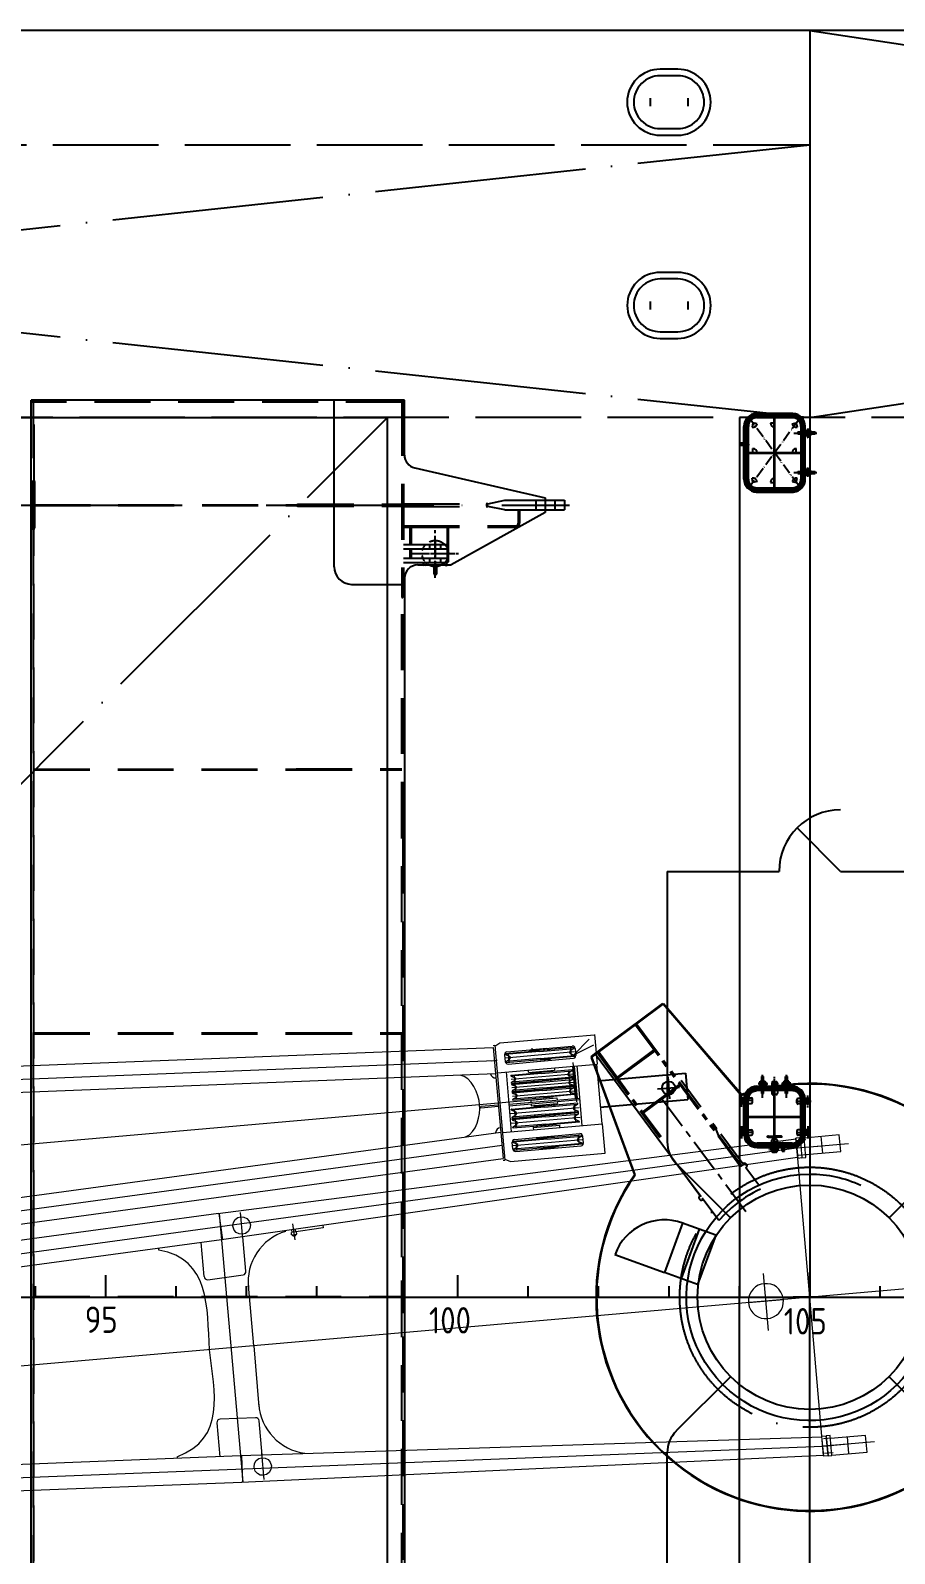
# Model space of a CAD drawing. Header units: millimetres. Extents: x -1838618 to -1600818, y -1770412 to -1553248.
# Drawn here: x -1752160 to -1742342, y -1721615 to -1704302 of the extents above; entities that cross this region are included whole.
import ezdxf

# ---------------------------------------------------------------- set-up
doc = ezdxf.new("R2010")
doc.units = ezdxf.units.MM
doc.header["$LTSCALE"] = 100
for name, pattern in [('ACAD_ISO02W100', [15, 12, -3]), ('ACAD_ISO04W100', [30, 24, -3, 0, -3]), ('ACAD_ISO05W100', [34, 24, -3, 0.5, -3, 0.5, -3]), ('CENTER', [2, 1.25, -0.25, 0.25, -0.25]), ('DASHED', [0.75, 0.5, -0.25]), ('HC2-TOP$0$238-P33+P34-tv$0$DASHED2', [9.525, 6.35, -3.175]), ('HC2-TOP$0$CENTER2', [28.575, 19.05, -3.175, 3.175, -3.175]), ('HC2-TOP$0$DASHED2', [9.525, 6.35, -3.175]), ('HC2-TOP$0$PHANTOM', [63.5, 31.75, -6.35, 6.35, -6.35, 6.35, -6.35]), ('HIDDEN', [9.525, 6.35, -3.175])]:
    doc.linetypes.add(name, pattern=pattern)
for name, color, linetype in [('412equipment', 6, 'Continuous'), ('_____1', 160, 'Continuous'), ('EDGES', 6, 'Continuous'), ('HC2-TOP$0$K1-CEN', 1, 'HC2-TOP$0$CENTER2'), ('HC2-TOP$0$K1-COMP_L', 140, 'HC2-TOP$0$PHANTOM'), ('HC2-TOP$0$K1-DASH', 2, 'HC2-TOP$0$DASHED2'), ('HC2-TOP$0$K2-DASH', 9, 'HC2-TOP$0$DASHED2'), ('HC2-TOP$0$SHAPE_L', 3, 'Continuous'), ('HC2-TOP$0$THICK_L', 3, 'Continuous'), ('图层4', 4, 'Continuous'), ('外型', 6, 'Continuous'), ('点划线', 1, 'CENTER'), ('物件', 4, 'Continuous'), ('虚线G', 3, 'DASHED')]:
    doc.layers.add(name, color=color, linetype=linetype)
doc.layers.add('标注', color=2, linetype='Continuous', lineweight=20)
doc.styles.get("Standard").update_dxf_attribs({"font": 'gbenor.shx', "width": 0.9, "bigfont": 'gbcbig.shx'})

# ---------------------------------------------------------------- blocks, each defined once
blk = doc.blocks.new('小舱盖')
at = {"layer": '外型', "color": 2, "linetype": 'Continuous'}
for p, q in [((147, 348), (-147, 348)), ((-348, 163), (-348, 200)), ((348, 31), (348, 200)), ((-348, 31), (-348, 109)), ((-348, -109), (-348, -31)), ((-348, -200), (-348, -163)), ((348, -200), (348, -31)), ((147, -348), (-154, -348))]:
    blk.add_line(p, q, dxfattribs=at)
for centre, radius, start, end in [((-200, 200), 148, 93.3, 179.9328), ((200, 200), 148, 0.0627, 86.7045), ((-199, -200), 149, 180.2684, 263.3953), ((200, -200), 148, 273.3, 359.9328)]:
    blk.add_arc(centre, radius, start, end, dxfattribs=at)
at = {"layer": '点划线', "color": 2, "linetype": 'CENTER', "ltscale": 0.2}
for p, q in [((-106, 377), (-244, 377)), ((-178, 253), (-178, 414)), ((106, 377), (244, 377)), ((178, 253), (178, 413)), ((-379, 186), (-379, 80)), ((-218, 136), (-479, 136)), ((-199, 0), (-456, 0)), ((-376, 18), (-376, -18)), ((413, 0), (251, 0)), ((376, 49), (376, -68)), ((-218, -136), (-479, -136)), ((-379, -186), (-379, -80)), ((-185, -253), (-185, -409)), ((177, -253), (177, -409)), ((-113, -376), (-251, -376)), ((106, -376), (244, -376))]:
    blk.add_line(p, q, dxfattribs=at)
at = {"layer": '点划线', "color": 2}
blk.add_line((376, 78), (376, 118), dxfattribs=at)
at = {"layer": '物件', "color": 2}
for p, q in [((-208, 389), (-208, 266)), ((-191, 397), (-191, 377)), ((-164, 397), (-164, 377)), ((-147, 389), (-147, 266)), ((147, 389), (147, 266)), ((164, 397), (164, 377)), ((191, 397), (191, 377)), ((208, 389), (208, 266)), ((-159, 253), (-196, 253)), ((159, 253), (196, 253)), ((-461, 147), (-461, 125)), ((-396, 147), (-461, 147)), ((-396, 125), (-461, 125)), ((-346, 163), (-408, 163)), ((-408, 163), (-408, 148)), ((-391, 148), (-408, 148)), ((-408, 124), (-408, 109)), ((-391, 124), (-408, 124)), ((-391, 109), (-408, 109)), ((-404, 109), (-404, 106)), ((-404, 106), (-391, 106)), ((-397, 14), (-376, 14)), ((-396, 169), (-394, 172)), ((-396, 169), (-396, 163)), ((-396, 169), (-380, 169)), ((-347, 148), (-396, 148)), ((-265, 147), (-396, 147)), ((-265, 125), (-396, 125)), ((-347, 124), (-396, 124)), ((-346, 109), (-396, 109)), ((-394, 172), (-367, 172)), ((-391, 106), (-391, 97)), ((-371, 106), (-391, 106)), ((-371, 97), (-391, 97)), ((-390, 97), (-389, 93)), ((-389, 93), (-380, 93)), ((-388, 31), (-265, 31)), ((-384, 101), (-384, 100)), ((-378, 102), (-383, 102)), ((-378, 99), (-383, 99)), ((-365, 169), (-381, 169)), ((-373, 93), (-381, 93)), ((-378, 87), (-378, 93)), ((-374, 86), (-377, 86)), ((-362, 106), (-376, 106)), ((-376, 101), (-376, 100)), ((-371, 97), (-373, 93)), ((-373, 93), (-373, 87)), ((-371, 109), (-371, 97)), ((-365, 169), (-367, 172)), ((-365, 169), (-365, 163)), ((-362, 109), (-362, 106)), ((-358, 163), (-358, 148)), ((-358, 124), (-358, 109)), ((-356, 103), (-356, 109)), ((-352, 101), (-353, 101)), ((-350, 109), (-350, 103)), ((-349, 148), (-349, 147)), ((-349, 125), (-349, 124)), ((-265, 147), (-265, 125)), ((-253, 18), (-253, -18)), ((217, 74), (217, 0)), ((224, 81), (224, 0)), ((231, 74), (231, 0)), ((253, 18), (253, -18)), ((388, 31), (265, 31)), ((296, 97), (296, 87)), ((391, 97), (296, 97)), ((391, 87), (296, 87)), ((391, 111), (348, 111)), ((391, 101), (348, 101)), ((397, 14), (376, 14)), ((391, 101), (391, 111)), ((391, 87), (391, 97)), ((-461, -147), (-461, -125)), ((-396, -125), (-461, -125)), ((-396, -147), (-461, -147)), ((-408, -124), (-408, -109)), ((-391, -109), (-408, -109)), ((-391, -124), (-408, -124)), ((-408, -163), (-408, -148)), ((-391, -148), (-408, -148)), ((-346, -163), (-408, -163)), ((-404, -109), (-404, -106)), ((-404, -106), (-391, -106)), ((-397, -14), (-376, -14)), ((-346, -109), (-396, -109)), ((-347, -124), (-396, -124)), ((-265, -125), (-396, -125)), ((-265, -147), (-396, -147)), ((-347, -148), (-396, -148)), ((-396, -169), (-396, -163)), ((-396, -169), (-365, -169)), ((-396, -169), (-394, -172)), ((-394, -172), (-367, -172)), ((-391, -97), (-389, -93)), ((-391, -106), (-391, -97)), ((-371, -97), (-391, -97)), ((-371, -106), (-391, -106)), ((-373, -93), (-389, -93)), ((-388, -31), (-265, -31)), ((-384, -101), (-384, -100)), ((-378, -99), (-383, -99)), ((-378, -102), (-383, -102)), ((-378, -87), (-378, -93)), ((-375, -86), (-377, -86)), ((-377, -101), (-377, -100)), ((-362, -106), (-376, -106)), ((-373, -93), (-373, -87)), ((-371, -97), (-373, -93)), ((-371, -106), (-371, -97)), ((-365, -169), (-367, -172)), ((-365, -169), (-365, -163)), ((-362, -109), (-362, -106)), ((-358, -124), (-358, -109)), ((-358, -163), (-358, -148)), ((-356, -103), (-356, -109)), ((-352, -101), (-353, -101)), ((-350, -109), (-350, -103)), ((-349, -125), (-349, -124)), ((-349, -148), (-349, -147)), ((-265, -147), (-265, -125)), ((217, -74), (217, 0)), ((224, -82), (224, 0)), ((231, -74), (231, 0)), ((388, -31), (265, -31)), ((397, -14), (376, -14)), ((-216, -388), (-216, -265)), ((-166, -253), (-203, -253)), ((-154, -388), (-154, -265)), ((147, -388), (147, -265)), ((159, -253), (196, -253)), ((208, -388), (208, -265)), ((-198, -397), (-198, -376)), ((-171, -397), (-171, -376)), ((164, -397), (164, -376)), ((191, -397), (191, -376))]:
    blk.add_line(p, q, dxfattribs=at)
at = {"layer": '物件', "color": 2, "linetype": 'HIDDEN', "ltscale": 20}
for p, q in [((-342, 200), (-342, -200)), ((-330, -200), (-330, 200)), ((-318, -200), (-318, 200)), ((-305, 200), (-305, -200)), ((-299, 200), (-299, -200)), ((200, 342), (-200, 342)), ((-200, 330), (200, 330)), ((-200, 318), (200, 318)), ((-200, 305), (200, 305)), ((200, 299), (-200, 299)), ((-4, 0), (-4, 346)), ((4, 0), (4, 346)), ((299, 200), (299, -200)), ((305, 200), (305, -200)), ((318, -200), (318, 200)), ((330, -200), (330, 200)), ((342, 200), (342, -200)), ((346, 4), (-346, 4)), ((-4, -346), (-4, 0)), ((4, -346), (4, 0)), ((346, -4), (-346, -4)), ((200, -299), (-200, -299)), ((-200, -305), (200, -305)), ((-200, -318), (200, -318)), ((-200, -330), (200, -330)), ((200, -342), (-200, -342))]:
    blk.add_line(p, q, dxfattribs=at)
at = {"layer": '物件', "color": 2, "linetype": 'Continuous', "ltscale": 10}
for p, q in [((-4, -4), (4, 4)), ((-4, 4), (4, -4))]:
    blk.add_line(p, q, dxfattribs=at)
at = {"layer": '物件', "color": 2}
for centre in [(224, 74), (224, -74)]:
    blk.add_circle(centre, 7.39, dxfattribs=at)
for centre, radius, start, end in [((-196, 389), 12.3, 81.7868, 180), ((-178, 377), 22.2, 127.6699, 52.3301), ((-178, 377), 19.7, 133.4325, 46.5675), ((-195, 397), 3.7, 0, 81.7868), ((-178, 377), 13.5, 180, 0), ((-160, 397), 3.7, 98.2132, 180), ((-159, 389), 12.3, 0, 98.2132), ((159, 389), 12.3, 81.7868, 180), ((178, 377), 22.2, 127.6699, 52.3301), ((178, 377), 19.7, 133.4325, 46.5675), ((160, 397), 3.7, 0, 81.7868), ((178, 377), 13.5, 180, 0), ((195, 397), 3.7, 98.2132, 180), ((196, 389), 12.3, 0, 98.2132), ((-196, 266), 12.3, 180, 270), ((-159, 266), 12.3, 270, 0), ((159, 266), 12.3, 180, 270), ((196, 266), 12.3, 270, 0), ((-388, 18), 12.3, 90, 188.2132), ((-397, 17), 3.7, 188.2132, 270), ((-376, 0), 22.2, 217.6699, 142.3301), ((-376, 0), 19.7, 223.4325, 136.5675), ((-383, 101), 1.23, 90, 180), ((-383, 100), 1.23, 180, 270), ((-378, 101), 1.23, 0, 90), ((-378, 100), 1.23, 270, 0), ((-377, 87), 1.23, 180, 270), ((-376, 0), 13.5, 270, 90), ((-375, 87), 1.23, 270, 0), ((-353, 103), 2.46, 180, 270), ((-352, 144), 4.93, 48.1263, 90), ((-352, 129), 4.93, 270, 310.9412), ((-352, 103), 2.46, 270, 0), ((-265, 18), 12.3, 0, 90), ((265, 18), 12.3, 90, 180), ((376, 0), 22.2, 37.6699, 322.3301), ((376, 0), 19.7, 43.4325, 316.5675), ((376, 0), 13.5, 90, 270), ((388, 18), 12.3, 351.7868, 90), ((397, 17), 3.7, 270, 351.7868), ((-397, -17), 3.7, 90, 171.7868), ((-388, -18), 12.3, 171.7868, 270), ((-383, -100), 1.23, 90, 180), ((-383, -101), 1.23, 180, 270), ((-377, -87), 1.23, 90, 180), ((-378, -100), 1.23, 0, 90), ((-378, -101), 1.23, 270, 0), ((-375, -87), 1.23, 0, 90), ((-353, -103), 2.46, 90, 180), ((-352, -103), 2.46, 0, 90), ((-351, -129), 4.93, 49.0588, 90), ((-351, -143), 4.93, 270, 311.8737), ((-265, -18), 12.3, 270, 0), ((265, -18), 12.3, 180, 270), ((388, -18), 12.3, 270, 8.2132), ((397, -17), 3.7, 8.2132, 90), ((-203, -265), 12.3, 90, 180), ((-166, -265), 12.3, 0, 90), ((159, -265), 12.3, 90, 180), ((196, -265), 12.3, 0, 90), ((-203, -388), 12.3, 179.9429, 278.1561), ((-185, -376), 22.2, 307.6699, 232.3301), ((-185, -376), 19.7, 313.4325, 226.5675), ((-202, -397), 3.7, 278.1561, 359.9429), ((-185, -376), 13.5, 0, 180), ((-168, -397), 3.7, 179.9429, 261.7297), ((-166, -388), 12.3, 261.7297, 359.9429), ((159, -388), 12.3, 179.9429, 278.1561), ((178, -376), 22.2, 307.6699, 232.3301), ((178, -376), 19.7, 313.4325, 226.5675), ((160, -397), 3.7, 278.1561, 359.9429), ((178, -376), 13.5, 0, 180), ((195, -397), 3.7, 179.9429, 261.7297), ((196, -388), 12.3, 261.7297, 359.9429)]:
    blk.add_arc(centre, radius, start, end, dxfattribs=at)
at = {"layer": '物件', "color": 2, "linetype": 'HIDDEN', "ltscale": 20}
for centre, radius, start, end in [((-200, 200), 142, 90, 180), ((-200, 200), 130, 90, 180), ((-200, 200), 118, 90, 180), ((-200, 200), 105, 90, 180), ((-200, 200), 98.6, 90, 180), ((200, 200), 142, 0, 90), ((200, 200), 130, 0, 90), ((200, 200), 118, 0, 90), ((200, 200), 105, 0, 90), ((200, 200), 98.6, 0, 90), ((-200, -200), 142, 180, 270), ((-200, -200), 130, 180, 270), ((-200, -200), 118, 180, 270), ((-200, -200), 105, 180, 270), ((-200, -200), 98.6, 180, 270), ((200, -200), 118, 270, 0), ((200, -200), 130, 270, 0), ((200, -200), 142, 270, 0), ((200, -200), 98.6, 270, 0), ((200, -200), 105, 270, 0)]:
    blk.add_arc(centre, radius, start, end, dxfattribs=at)
at = {"layer": '虚线G', "color": 2, "linetype": 'HIDDEN', "ltscale": 3}
for p, q in [((-208, 348), (-147, 348)), ((208, 348), (147, 348)), ((-391, 148), (-391, 172)), ((-391, 125), (-391, 147)), ((-391, 106), (-391, 124)), ((-371, 148), (-371, 172)), ((-371, 125), (-371, 147)), ((-371, 109), (-371, 124)), ((-348, 163), (-348, 109)), ((-348, 31), (-348, -31)), ((-331, 148), (-331, 124)), ((348, 31), (348, -31)), ((-391, -106), (-391, -124)), ((-391, -125), (-391, -147)), ((-391, -147), (-391, -172)), ((-371, -106), (-371, -124)), ((-371, -125), (-371, -147)), ((-371, -148), (-371, -172)), ((-348, -109), (-348, -163)), ((-331, -124), (-331, -125)), ((-331, -147), (-331, -125)), ((-331, -147), (-331, -148)), ((-154, -348), (-216, -348)), ((147, -348), (208, -348))]:
    blk.add_line(p, q, dxfattribs=at)
at = {"layer": '虚线G', "color": 2, "linetype": 'HIDDEN', "ltscale": 1.5}
for p, q in [((-438, 147), (-438, 125)), ((367, 101), (367, 111)), ((367, 87), (367, 97)), ((385, 101), (385, 111)), ((385, 87), (385, 97)), ((-438, -147), (-438, -125))]:
    blk.add_line(p, q, dxfattribs=at)
at = {"layer": '虚线G', "color": 2, "linetype": 'HIDDEN', "ltscale": 3}
for centre, start, end in [((-346, 148), 0, 90), ((-346, 124), 270, 0), ((-346, -124), 0, 90), ((-346, -148), 270, 0)]:
    blk.add_arc(centre, 14.8, start, end, dxfattribs=at)
blk = doc.blocks.new('A$C6DAA1CFF')
at = {"color": 1, "linetype": 'ACAD_ISO04W100'}
blk.add_circle((1620, 5541), 1478, dxfattribs=at)
at = {"color": 2}
for centre, start, end in [((1970, 10381), 90, 180), ((1970, 700), 180, 270)]:
    blk.add_arc(centre, 700, start, end, dxfattribs=at)
at = {"layer": 'EDGES', "color": 4}
for p, q in [((1970, 10381), (1476, 10878)), ((0, 10381), (0, 7308)), ((0, 10381), (1270, 10381)), ((1970, 10381), (3240, 10381)), ((3240, 7308), (3240, 10381)), ((719, 6443), (102, 7060)), ((2521, 6443), (3138, 7060)), ((719, 4638), (102, 4021)), ((2521, 4638), (3138, 4021)), ((0, 700), (0, 3773)), ((3240, 3773), (3240, 700)), ((0, 700), (1270, 700)), ((1970, 700), (1476, 204)), ((1970, 700), (3240, 700))]:
    blk.add_line(p, q, dxfattribs=at)
blk.add_circle((1620, 5541), 1275, dxfattribs=at)
for centre, start, end in [((350, 7308), 180, 224.9592), ((2890, 7308), 315.0408, 0), ((350, 3773), 135.0408, 180), ((2890, 3773), 0, 44.9592)]:
    blk.add_arc(centre, 350, start, end, dxfattribs=at)
blk = doc.blocks.new('COORD')
at = {"color": 4}
for p, q in [((74600, 0), (74600, 250)), ((78600, 0), (78600, 250)), ((82600, 0), (82600, 250)), ((73800, 0), (73800, 125)), ((74600, 0), (74600, 125)), ((75400, 0), (75400, 125)), ((76200, 0), (76200, 125)), ((77000, 0), (77000, 125)), ((77800, 0), (77800, 125)), ((78600, 0), (78600, 125)), ((79400, 0), (79400, 125)), ((80200, 0), (80200, 125)), ((81000, 0), (81000, 125)), ((81800, 0), (81800, 125)), ((82600, 0), (82600, 125)), ((83400, 0), (83400, 125)), ((-3960, 0), (177600, 0))]:
    blk.add_line(p, q, dxfattribs=at)
for s, p in [('95', (74361, -405)), ('100', (78272, -412)), ('105', (82304, -423))]:
    blk.add_text(s, height=300, dxfattribs=at).set_placement(p)
blk = doc.blocks.new('H600X800A')
at = {"layer": '图层4'}
for p, q in [((-213, 45), (-213, -45)), ((213, 45), (213, -45))]:
    blk.add_line(p, q, dxfattribs=at)
for points in [[(475, 0, 0.414214), (100, 375), (-100, 375, 0.414214), (-475, 0, 0.414214), (-100, -375), (100, -375, 0.414214)], [(400, 0), (400, 0, 0.414214), (100, 300), (-100, 300, 0.414214), (-400, 0), (-400, 0, 0.414214), (-100, -300), (100, -300, 0.414214)]]:
    blk.add_lwpolyline(points, format="xyb", close=True, dxfattribs=at)
blk = doc.blocks.new('manhole cove')
at = {"layer": '标注'}
for p, q in [((-144186, 45168), (-144186, 45078)), ((-143759, 45168), (-143759, 45078))]:
    blk.add_line(p, q, dxfattribs=at)
at = {"color": 2, "xscale": -1, "rotation": 180.0000000005409}
blk.add_blockref('H600X800A', (-143973, 45123), dxfattribs=at)
blk = doc.blocks.new('A$C6D717977')
at = {"color": 31}
for p, q in [((29593, 2460), (30589, 2547)), ((30385, 2504), (30407, 2255)), ((30589, 2547), (30615, 2248)), ((30271, 2368), (30520, 2390)), ((29619, 2161), (30615, 2248))]:
    blk.add_line(p, q, dxfattribs=at)
blk.add_circle((30396, 2379), 75, dxfattribs=at)
at = {"layer": '_____1', "color": 31, "lineweight": 0}
for p, q in [((28479, 2891), (29555, 2985)), ((29555, 2987), (29584, 2651)), ((9653, 2104), (28403, 2841)), ((28402, 2863), (28421, 2864)), ((28403, 2841), (28514, 1579)), ((28421, 2864), (28535, 1559)), ((28422, 2854), (28479, 2891)), ((28539, 2771), (28537, 2771)), ((28537, 2764), (28537, 2771)), ((28539, 2771), (28928, 2805)), ((28929, 2794), (28540, 2760)), ((29325, 2788), (28541, 2719)), ((28559, 2790), (29301, 2855)), ((28813, 2797), (28811, 2795)), ((28813, 2797), (28815, 2797)), ((28928, 2807), (28815, 2797)), ((28817, 2798), (28817, 2800)), ((28847, 2798), (28844, 2832)), ((28846, 2815), (29010, 2830)), ((29320, 2839), (28928, 2805)), ((28928, 2807), (29044, 2817)), ((28929, 2794), (29321, 2829)), ((29046, 2818), (29044, 2817)), ((29046, 2818), (29046, 2815)), ((29319, 2826), (29278, 2801)), ((29292, 2740), (29284, 2830)), ((29319, 2826), (29323, 2833)), ((29322, 2840), (29320, 2839)), ((29323, 2833), (29322, 2840)), ((29334, 2828), (29341, 2748)), ((3054, 1695), (28419, 2691)), ((28387, 2689), (28449, 2694)), ((28448, 2552), (29584, 2651)), ((28531, 2757), (28538, 2678)), ((28537, 2764), (28542, 2758)), ((28542, 2758), (28585, 2741)), ((28549, 2681), (28545, 2675)), ((28546, 2668), (28545, 2675)), ((28546, 2668), (28548, 2668)), ((28936, 2713), (28547, 2679)), ((28548, 2668), (28937, 2702)), ((28549, 2681), (28588, 2706)), ((28571, 2651), (29314, 2716)), ((28584, 2678), (28576, 2768)), ((28822, 2690), (28820, 2692)), ((28822, 2690), (28824, 2688)), ((28938, 2698), (28824, 2688)), ((28858, 2678), (29022, 2693)), ((28858, 2678), (28858, 2676)), ((28936, 2713), (29328, 2747)), ((29329, 2737), (28937, 2702)), ((28938, 2698), (29053, 2708)), ((29022, 2693), (29022, 2690)), ((29055, 2711), (29053, 2708)), ((29055, 2711), (29055, 2713)), ((29097, 2608), (29099, 2581)), ((29326, 2749), (29281, 2767)), ((29302, 2626), (29334, 2261)), ((29309, 2668), (29348, 2223)), ((29323, 2628), (29355, 2262)), ((29331, 2743), (29326, 2749)), ((29329, 2737), (29331, 2737)), ((29331, 2737), (29331, 2743)), ((29351, 2631), (29411, 1952)), ((29576, 2650), (29635, 1972)), ((9671, 1804), (28430, 2542)), ((28549, 2561), (28608, 1882)), ((28601, 2524), (28950, 2555)), ((28601, 2524), (28602, 2518)), ((28602, 2518), (28607, 2512)), ((28951, 2544), (28605, 2514)), ((28605, 2479), (29305, 2541)), ((28607, 2512), (28649, 2496)), ((28609, 2434), (28958, 2465)), ((28613, 2448), (28609, 2441)), ((28609, 2434), (28609, 2441)), ((28610, 2428), (28959, 2458)), ((28610, 2428), (28610, 2421)), ((28957, 2476), (28611, 2445)), ((28613, 2448), (28652, 2468)), ((28960, 2446), (28613, 2415)), ((28614, 2383), (29314, 2444)), ((28666, 2250), (28643, 2521)), ((28799, 2582), (28801, 2557)), ((28802, 2555), (29099, 2581)), ((28850, 2548), (28848, 2546)), ((28850, 2548), (28950, 2557)), ((28858, 2452), (28855, 2456)), ((28858, 2452), (28856, 2449)), ((28959, 2461), (28858, 2452)), ((28858, 2452), (28959, 2461)), ((28866, 2435), (28863, 2469)), ((29299, 2585), (28950, 2555)), ((29053, 2566), (28950, 2557)), ((28951, 2544), (29300, 2575)), ((28957, 2476), (29306, 2506)), ((29307, 2495), (28958, 2465)), ((29308, 2489), (28959, 2458)), ((28959, 2461), (29061, 2470)), ((29061, 2470), (28959, 2461)), ((28960, 2446), (29309, 2476)), ((29053, 2566), (29053, 2564)), ((29056, 2452), (29053, 2486)), ((29061, 2470), (29061, 2474)), ((29061, 2470), (29061, 2467)), ((29296, 2572), (29259, 2549)), ((29285, 2304), (29261, 2575)), ((29302, 2508), (29262, 2522)), ((29304, 2476), (29268, 2453)), ((29310, 2412), (29270, 2425)), ((29296, 2572), (29300, 2579)), ((29299, 2585), (29300, 2579)), ((29306, 2502), (29302, 2508)), ((29304, 2476), (29308, 2483)), ((29307, 2495), (29306, 2502)), ((29308, 2489), (29308, 2483)), ((2107, -96), (28979, 2255)), ((28581, 2195), (29383, 2265)), ((28610, 2421), (28615, 2415)), ((28615, 2415), (28658, 2400)), ((28621, 2351), (28617, 2344)), ((28618, 2338), (28617, 2344)), ((28618, 2338), (28967, 2369)), ((28966, 2379), (28619, 2349)), ((28619, 2330), (28967, 2360)), ((28619, 2330), (28619, 2323)), ((28619, 2323), (28624, 2317)), ((28621, 2351), (28660, 2372)), ((28968, 2349), (28622, 2319)), ((28622, 2285), (29322, 2346)), ((28624, 2317), (28666, 2303)), ((28626, 2242), (28975, 2272)), ((28629, 2255), (28626, 2248)), ((28974, 2283), (28627, 2253)), ((28629, 2255), (28668, 2276)), ((28829, 2240), (29127, 2266)), ((28866, 2355), (28864, 2360)), ((28866, 2355), (28865, 2351)), ((28866, 2355), (28967, 2364)), ((28967, 2364), (28866, 2355)), ((28874, 2339), (28871, 2373)), ((28875, 2259), (28872, 2263)), ((28975, 2268), (28875, 2259)), ((28966, 2379), (29314, 2410)), ((29315, 2399), (28967, 2369)), ((29316, 2391), (28967, 2360)), ((29070, 2373), (28967, 2364)), ((28967, 2364), (29070, 2373)), ((28968, 2349), (29317, 2380)), ((28974, 2283), (29323, 2313)), ((29324, 2303), (28975, 2272)), ((28975, 2268), (29078, 2277)), ((29065, 2356), (29062, 2390)), ((29070, 2373), (29069, 2378)), ((29070, 2373), (29070, 2369)), ((29078, 2277), (29078, 2281)), ((29127, 2266), (29129, 2243)), ((29313, 2377), (29276, 2357)), ((29318, 2315), (29278, 2329)), ((29315, 2406), (29310, 2412)), ((29313, 2377), (29317, 2384)), ((29315, 2399), (29315, 2406)), ((29316, 2391), (29317, 2384)), ((29323, 2309), (29318, 2315)), ((29324, 2303), (29323, 2309)), ((28461, 2184), (28262, 2167)), ((28263, 2150), (28262, 2167)), ((28462, 2167), (28263, 2150)), ((28582, 2177), (29385, 2248)), ((29380, 2155), (28597, 2086)), ((28609, 2139), (28607, 2139)), ((28608, 2132), (28607, 2139)), ((28608, 2132), (28613, 2126)), ((28609, 2139), (28984, 2172)), ((28985, 2161), (28610, 2128)), ((28613, 2126), (28655, 2108)), ((28992, 2080), (28617, 2047)), ((28626, 2242), (28626, 2248)), ((28654, 2046), (28646, 2136)), ((28829, 2240), (28831, 2217)), ((28833, 2199), (28835, 2176)), ((28835, 2176), (29132, 2202)), ((28868, 2164), (28866, 2161)), ((28868, 2164), (28870, 2166)), ((28983, 2176), (28870, 2166)), ((28874, 2149), (28871, 2183)), ((28983, 2176), (29099, 2186)), ((29360, 2205), (28984, 2172)), ((28985, 2161), (29361, 2194)), ((28992, 2080), (29369, 2113)), ((29369, 2102), (28993, 2069)), ((29370, 2095), (28993, 2063)), ((28995, 2050), (29371, 2083)), ((29096, 2169), (29093, 2203)), ((29101, 2184), (29099, 2186)), ((29101, 2184), (29102, 2182)), ((29106, 2057), (29103, 2092)), ((29111, 2077), (29111, 2079)), ((29130, 2225), (29132, 2202)), ((29359, 2192), (29318, 2166)), ((29366, 2115), (29321, 2132)), ((29332, 2105), (29325, 2195)), ((29369, 2080), (29328, 2055)), ((29342, 1994), (29334, 2086)), ((29359, 2192), (29363, 2198)), ((29363, 2205), (29360, 2205)), ((29363, 2198), (29363, 2205)), ((29371, 2108), (29366, 2115)), ((29369, 2102), (29372, 2102)), ((29369, 2080), (29373, 2087)), ((29372, 2102), (29371, 2108)), ((29373, 2087), (29372, 2094)), ((28507, 1873), (29644, 1973)), ((29390, 2043), (28606, 1975)), ((28619, 2049), (28616, 2042)), ((28616, 2036), (28616, 2042)), ((28616, 2036), (28618, 2036)), ((28619, 2030), (28617, 2027)), ((28617, 2021), (28617, 2027)), ((28617, 2021), (28622, 2015)), ((28618, 2036), (28993, 2069)), ((28619, 2049), (28658, 2074)), ((28619, 2030), (28993, 2063)), ((28995, 2050), (28620, 2017)), ((28622, 2015), (28665, 1997)), ((28629, 1938), (28625, 1931)), ((28626, 1927), (28625, 1931)), ((29002, 1968), (28627, 1936)), ((28628, 1925), (29003, 1958)), ((28629, 1938), (28668, 1965)), ((28664, 1934), (28656, 2027)), ((28856, 1930), (29154, 1956)), ((28856, 1930), (28859, 1900)), ((28877, 2057), (28875, 2059)), ((28878, 2055), (28876, 2052)), ((28877, 2057), (28880, 2055)), ((28878, 2055), (28880, 2055)), ((28883, 2038), (28880, 2072)), ((28993, 2065), (28880, 2055)), ((28993, 2065), (28880, 2055)), ((28887, 1945), (28885, 1947)), ((28887, 1945), (28889, 1946)), ((29003, 1956), (28889, 1946)), ((28993, 2065), (29109, 2075)), ((28993, 2065), (29109, 2075)), ((29002, 1968), (29378, 2001)), ((29379, 1991), (29003, 1958)), ((29003, 1956), (29118, 1966)), ((29111, 2077), (29109, 2075)), ((29111, 2075), (29109, 2075)), ((29111, 2075), (29111, 2073)), ((29120, 1966), (29118, 1966)), ((29120, 1966), (29120, 1968)), ((29154, 1956), (29156, 1926)), ((29376, 2003), (29331, 2023)), ((29381, 1997), (29376, 2003)), ((29379, 1991), (29381, 1993)), ((29381, 1993), (29381, 1997)), ((29673, 1637), (29644, 1973)), ((9886, -653), (28488, 1878)), ((28625, 1683), (28619, 1762)), ((28626, 1774), (28624, 1774)), ((28625, 1767), (28624, 1774)), ((28625, 1767), (28629, 1761)), ((28626, 1774), (29016, 1808)), ((29017, 1797), (28627, 1763)), ((29412, 1791), (28629, 1722)), ((28629, 1761), (28672, 1743)), ((28646, 1795), (29388, 1860)), ((28671, 1681), (28663, 1773)), ((28900, 1802), (28898, 1798)), ((28900, 1802), (28902, 1802)), ((28905, 1785), (28902, 1820)), ((29015, 1812), (28902, 1802)), ((28933, 1820), (28933, 1818)), ((29015, 1812), (29131, 1822)), ((29407, 1842), (29016, 1808)), ((29017, 1797), (29408, 1831)), ((29024, 1716), (29415, 1750)), ((29416, 1739), (29025, 1705)), ((29133, 1822), (29131, 1822)), ((29133, 1822), (29133, 1818)), ((29406, 1829), (29365, 1804)), ((29413, 1752), (29368, 1770)), ((29379, 1743), (29371, 1835)), ((29406, 1829), (29410, 1836)), ((29409, 1842), (29407, 1842)), ((29410, 1836), (29409, 1842)), ((29418, 1746), (29413, 1752)), ((29416, 1739), (29418, 1742)), ((29418, 1742), (29418, 1746)), ((29428, 1751), (29421, 1833)), ((3350, -1693), (28503, 1729)), ((9921, -952), (28514, 1579)), ((28516, 1557), (28535, 1559)), ((28534, 1570), (28597, 1543)), ((28597, 1543), (29673, 1637)), ((28636, 1684), (28632, 1677)), ((28633, 1673), (28632, 1677)), ((29024, 1716), (28634, 1682)), ((28635, 1671), (29025, 1705)), ((28636, 1684), (28675, 1709)), ((28658, 1656), (29401, 1721)), ((28909, 1693), (28907, 1695)), ((28909, 1693), (28911, 1693)), ((29025, 1703), (28911, 1693)), ((28945, 1681), (28945, 1683)), ((29025, 1703), (29140, 1713)), ((29143, 1713), (29140, 1713)), ((29143, 1713), (29142, 1715))]:
    blk.add_line(p, q, dxfattribs=at)
for points in [[(28559, 2790), (28544, 2787), (28534, 2773), (28531, 2757)], [(29278, 2801), (29272, 2792), (29271, 2783), (29274, 2773), (29281, 2767)], [(29334, 2828), (29328, 2842), (29317, 2854), (29301, 2855)], [(29542, 2865), (29315, 2753), (29493, 2934)], [(28538, 2678), (28544, 2664), (28556, 2654), (28571, 2651)], [(28588, 2706), (28596, 2713), (28597, 2724), (28594, 2733), (28585, 2741)], [(29314, 2716), (29328, 2721), (29338, 2733), (29341, 2748)], [(28372, 2539), (28380, 2520), (28394, 2504), (28414, 2495), (28434, 2494)], [(28652, 2468), (28660, 2478), (28659, 2488), (28649, 2496)], [(29259, 2549), (29251, 2540), (29252, 2529), (29262, 2522)], [(29268, 2453), (29260, 2444), (29261, 2433), (29270, 2425)], [(28660, 2372), (28668, 2381), (28667, 2392), (28658, 2400)], [(28668, 2276), (28676, 2285), (28675, 2296), (28666, 2303)], [(29276, 2357), (29268, 2348), (29269, 2337), (29278, 2329)], [(28658, 2074), (28666, 2081), (28667, 2092), (28664, 2103), (28655, 2108)], [(29318, 2166), (29313, 2159), (29311, 2149), (29315, 2138), (29321, 2132)], [(29372, 2094), (29370, 2093), (29370, 2095)], [(28484, 1925), (28464, 1921), (28446, 1909), (28435, 1891), (28430, 1871)], [(28626, 1927), (28626, 1925), (28628, 1925)], [(28668, 1965), (28676, 1972), (28677, 1981), (28674, 1991), (28665, 1997)], [(29328, 2055), (29322, 2048), (29321, 2037), (29324, 2029), (29331, 2023)], [(28646, 1795), (28631, 1789), (28622, 1778), (28619, 1762)], [(28675, 1709), (28683, 1718), (28684, 1727), (28681, 1738), (28672, 1743)], [(28933, 1818), (29098, 1832), (29097, 1834)], [(29365, 1804), (29359, 1797), (29358, 1786), (29361, 1778), (29368, 1770)], [(29421, 1833), (29415, 1847), (29404, 1857), (29388, 1860)], [(29401, 1721), (29415, 1726), (29425, 1738), (29428, 1753)], [(28625, 1683), (28631, 1669), (28643, 1659), (28658, 1656)], [(28633, 1673), (28633, 1671), (28635, 1671)], [(29110, 1695), (29109, 1697), (28945, 1683)]]:
    blk.add_lwpolyline(points, dxfattribs=at)
for points in [[(28247, 2191), (28240, 2308), (28158, 2507), (28026, 2526)], [(28087, 1824), (28215, 1866), (28260, 2074), (28247, 2191)]]:
    blk.add_open_spline(points, degree=3, dxfattribs=at)
blk = doc.blocks.new('A$C0D853225')
at = {"layer": '_____1', "color": 31}
for p, q in [((-9954, 3128), (-9672, 3338)), ((-9949, 3119), (-9666, 3330)), ((-9666, 3330), (-9672, 3338)), ((-9666, 3330), (-9661, 3334)), ((-8779, 2295), (-9666, 3330)), ((-8781, 2299), (-9666, 3330)), ((-8777, 2303), (-9661, 3334)), ((-10477, 2728), (-9949, 3119)), ((-10443, 2767), (-9954, 3128)), ((-9720, 2743), (-9983, 3095)), ((-9709, 2752), (-9969, 3104)), ((-10065, 2299), (-10412, 2776)), ((-10052, 2308), (-10399, 2786)), ((-9772, 2811), (-10194, 2497)), ((-9990, 1393), (-10482, 2726)), ((-9983, 1393), (-10477, 2728)), ((-9249, 1157), (-10436, 2758)), ((-9631, 2621), (-9676, 2683)), ((-9617, 2630), (-9662, 2692)), ((-9541, 2499), (-9586, 2561)), ((-9528, 2509), (-9573, 2570)), ((-9269, 2134), (-9494, 2439)), ((-9256, 2144), (-9483, 2449)), ((-9237, 2159), (-9462, 2464)), ((-9902, 2104), (-9479, 2417)), ((-9893, 2093), (-9470, 2406)), ((-9973, 2177), (-10020, 2239)), ((-9962, 2187), (-10007, 2248)), ((-9704, 1812), (-9928, 2117)), ((-9691, 1822), (-9917, 2127)), ((-9451, 1945), (-9677, 2248)), ((-9166, 2022), (-9211, 2084)), ((-9179, 2013), (-9224, 2074)), ((-9088, 1891), (-9135, 1953)), ((-9076, 1900), (-9121, 1962)), ((-9056, 1915), (-9101, 1977)), ((-9088, 1958), (-9032, 1825)), ((-9359, 1823), (-9406, 1883)), ((-9088, 1458), (-9314, 1764)), ((-8783, 1479), (-9043, 1831)), ((-8769, 1486), (-9032, 1838)), ((-8749, 1501), (-9011, 1855)), ((-9236, 1140), (-9498, 1494)), ((-8998, 1337), (-9043, 1398)), ((-8721, 1498), (-8734, 1515)), ((-8726, 973), (-8953, 1277)), ((-9035, 871), (-9224, 1125)), ((-8000, -95), (-8000, 283)), ((-7809, 0), (-8189, 0))]:
    blk.add_line(p, q, dxfattribs=at)
at = {"layer": '_____1', "color": 31, "lineweight": 0}
for p, q in [((-8157, 1798), (-14727, 949)), ((-8109, 1813), (-8158, 1808)), ((-8158, 1808), (-8138, 1579)), ((-8138, 1579), (-8158, 1808)), ((-7843, -1800), (-8157, 1798)), ((-8044, 1788), (-8143, 1780)), ((-7562, 1744), (-8135, 1694)), ((-8109, 1813), (-8089, 1584)), ((-7854, 1639), (-7871, 1827)), ((-8150, 1693), (-33303, -1729)), ((-8139, 1588), (-14686, 653)), ((-7861, 1718), (-8150, 1693)), ((-8030, 1619), (-8128, 1610)), ((-14721, 952), (-33314, -1579)), ((-14671, 654), (-14712, 952)), ((-14438, -2103), (-14706, 953)), ((-14444, 668), (-14469, 963)), ((-13959, 749), (-13960, 757)), ((-13889, 710), (-13891, 737)), ((-13883, 740), (-13885, 768)), ((-13849, 653), (-13876, 834)), ((-13842, 746), (-13847, 774)), ((-14686, 653), (-33288, -1878)), ((-15396, 535), (-15398, 556)), ((-14882, 235), (-14916, 622)), ((-14407, 296), (-14441, 687)), ((-14840, 199), (-14440, 254)), ((-8469, -377), (-8526, 269)), ((-6907, 96), (-33779, -2255)), ((-14319, -553), (-14380, 138)), ((-14319, -553), (-14259, -1244)), ((-14737, -1426), (-14703, -1813)), ((-7854, -1695), (-33219, -2691)), ((-7861, -1590), (-14471, -1804)), ((-7842, -1808), (-7862, -1579)), ((-7565, -1670), (-7854, -1695)), ((-7748, -1600), (-7846, -1608)), ((-7265, -1644), (-7839, -1694)), ((-7793, -1804), (-7813, -1575)), ((-7556, -1777), (-7572, -1588)), ((-14471, -1804), (-33230, -2542)), ((-15190, -1813), (-15189, -1832)), ((-7843, -1800), (-14460, -2105)), ((-14456, -1803), (-14445, -2103)), ((-14230, -1776), (-14204, -2072)), ((-7793, -1804), (-7842, -1808)), ((-7733, -1769), (-7832, -1777)), ((-14453, -2104), (-33203, -2841))]:
    blk.add_line(p, q, dxfattribs=at)
at = {"layer": '_____1', "color": 31}
for points in [[(-10185, 2486), (-9973, 2643), (-9762, 2799)], [(-10477, 2728), (-10482, 2737), (-10443, 2767)], [(-10482, 2726), (-10477, 2728), (-10436, 2758)], [(-8580, 1275), (-8726, 1470), (-8715, 1483), (-8713, 1498), (-8719, 1513), (-8732, 1522), (-8747, 1524), (-8762, 1518)], [(-9249, 1157), (-9258, 1144), (-9260, 1129), (-9254, 1114), (-9243, 1105), (-9226, 1103), (-9213, 1108)], [(-8813, 1078), (-8891, 1015), (-8966, 945), (-9035, 871)]]:
    blk.add_lwpolyline(points, dxfattribs=at)
at = {"layer": '_____1', "color": 31, "lineweight": 0}
for points in [[(-8109, 1813), (-8089, 1584), (-8138, 1579)], [(-8089, 1584), (-8044, 1588), (-8064, 1817), (-8109, 1813)], [(-8047, 1622), (-7649, 1657), (-7665, 1845), (-8063, 1810)], [(-13534, 818), (-13531, 791), (-13891, 737)], [(-13889, 710), (-13829, 717), (-13832, 747)], [(-13838, 716), (-13839, 705), (-13847, 698), (-13855, 693), (-13866, 694), (-13873, 700), (-13878, 711)], [(-14882, 235), (-14879, 220), (-14869, 208), (-14856, 202), (-14840, 199)], [(-14440, 254), (-14425, 260), (-14415, 269), (-14408, 280), (-14407, 296)], [(-14224, -1795), (-14258, -1404), (-14261, -1389), (-14271, -1379), (-14282, -1371), (-14298, -1370), (-14702, -1386)], [(-14702, -1386), (-14716, -1390), (-14729, -1397), (-14736, -1411), (-14737, -1426)], [(-7862, -1579), (-7813, -1575), (-7793, -1804)], [(-7793, -1804), (-7748, -1800), (-7768, -1571), (-7813, -1575)], [(-7748, -1794), (-7350, -1759), (-7367, -1570), (-7765, -1605)]]:
    blk.add_lwpolyline(points, dxfattribs=at)
at = {"layer": '_____1', "color": 31}
for points, knots in [([(-9986, 1389), (-10693, 378), (-10527, -1008), (-9599, -1822), (-8671, -2638), (-7280, -2623), (-6366, -1793), (-5453, -958), (-5311, 424), (-6038, 1425), (-6672, 2297), (-7791, 2631), (-8779, 2295)], [0, 0, 0, 0, 1, 1, 1, 2, 2, 2, 3, 3, 3, 3.873397, 3.873397, 3.873397, 3.873397]), ([(-9990, 1393), (-10675, 415), (-10547, -916), (-9691, -1747), (-8827, -2579), (-7503, -2661), (-6542, -1947), (-5585, -1225), (-5293, 68), (-5847, 1131), (-6411, 2190), (-7638, 2681), (-8777, 2303)], [0, 0, 0, 0, 1, 1, 1, 2, 2, 2, 3, 3, 3, 4, 4, 4, 4]), ([(-6631, -303), (-6890, -1431), (-8296, -1787), (-9060, -917), (-9838, 0), (-9204, 1389), (-8000, 1400)], [0, 0, 0, 0, 1, 1, 1, 2, 2, 2, 2])]:
    blk.add_open_spline(points, degree=3, knots=knots, dxfattribs=at)
for points in [[(-8000, 1400), (-7795, 1401), (-7607, 1358), (-7420, 1275)], [(-8560, 1228), (-8674, 1180), (-8790, 1101), (-8884, 1020)]]:
    blk.add_open_spline(points, degree=3, dxfattribs=at)
at = {"layer": '_____1', "color": 31, "lineweight": 0}
for points, knots in [([(-14555, 807), (-14539, 675), (-14352, 692), (-14356, 824), (-14377, 955), (-14561, 940), (-14555, 807)], [0, 0, 0, 0, 1, 1, 1, 2, 2, 2, 2]), ([(-8698, -61), (-8663, -325), (-8288, -292), (-8300, -26), (-8335, 237), (-8709, 204), (-8698, -61), (-8698, -61), (-8300, -26), (-8300, -26)], [0, 0, 0, 0, 1, 1, 1, 2, 2, 2, 3, 3, 3, 3]), ([(-14315, -1933), (-14300, -2066), (-14112, -2048), (-14116, -1915), (-14136, -1785), (-14323, -1800), (-14315, -1933)], [0, 0, 0, 0, 1, 1, 1, 2, 2, 2, 2])]:
    blk.add_open_spline(points, degree=3, knots=knots, dxfattribs=at)
for points in [[(-13959, 749), (-14230, 668), (-14413, 392), (-14378, 111)], [(-14822, -597), (-14850, -115), (-14811, 433), (-15396, 535)], [(-15190, -1813), (-14631, -1603), (-14766, -1084), (-14822, -597)], [(-14261, -1216), (-14247, -1500), (-14019, -1739), (-13738, -1772)]]:
    blk.add_open_spline(points, degree=3, dxfattribs=at)
blk = doc.blocks.new('HC2-TOP$0$CYL-280')
at = {"ltscale": 0.1}
for points in [[(-233, 18), (-233, -18), (-149, -18), (-149, 18)], [(-139, 122), (-122, 139), (-97, 114), (-114, 97)], [(-139, -122), (-122, -139), (-97, -114), (-114, -97)]]:
    blk.add_lwpolyline(points, close=True, dxfattribs=at)
blk.add_circle((0, 0), 149, dxfattribs=at)
at = {"layer": 'HC2-TOP$0$K1-CEN', "ltscale": 0.1}
for p, q in [((0, 275), (0, -275)), ((-275, 0), (275, 0))]:
    blk.add_line(p, q, dxfattribs=at)
blk = doc.blocks.new('A$C72DA127C')
at = {"color": 136, "linetype": 'HC2-TOP$0$238-P33+P34-tv$0$DASHED2', "lineweight": -2}
for p, q in [((984, 9019), (1924, 9019)), ((1932, 9005), (1924, 9019)), ((1932, 9003), (1924, 8989)), ((1932, 9003), (1932, 9005)), ((1934, 9005), (1942, 9019)), ((1934, 9003), (1934, 9005)), ((1934, 9003), (1942, 8989)), ((1942, 9019), (2134, 9059)), ((2134, 9059), (2594, 9059)), ((2487, 9059), (2487, 8949)), ((2701, 9059), (2701, 8949)), ((984, 8989), (1924, 8989)), ((2134, 8949), (1942, 8989)), ((2134, 8949), (2594, 8949)), ((2287, 8949), (2287, 8799)), ((2302, 8949), (2302, 8799)), ((984, 8769), (2257, 8769)), ((984, 8754), (2257, 8754)), ((1056, 8754), (1056, 8557)), ((1071, 8754), (1071, 8557)), ((1484, 8361), (1484, 8754)), ((1494, 8361), (1494, 8754)), ((984, 8557), (1484, 8557)), ((984, 8507), (1484, 8507)), ((1056, 8507), (1056, 8401)), ((1071, 8507), (1071, 8401)), ((1484, 8507), (1484, 8557)), ((984, 8401), (1484, 8401)), ((984, 8351), (1484, 8351)), ((1484, 8351), (1484, 8401)), ((1484, 8361), (1494, 8361))]:
    blk.add_line(p, q, dxfattribs=at)
at = {"color": 136, "linetype": 'Continuous', "lineweight": -2}
for p, q in [((2594, 9059), (2814, 9059)), ((2594, 9059), (2814, 9059)), ((2814, 9059), (2814, 8949)), ((2814, 9059), (2814, 8949)), ((2594, 8949), (2814, 8949)), ((2594, 8949), (2814, 8949))]:
    blk.add_line(p, q, dxfattribs=at)
at = {"color": 136, "linetype": 'HC2-TOP$0$238-P33+P34-tv$0$DASHED2', "lineweight": -2}
for centre, radius, start, end in [((1933, 8982), 38, 76.1839, 103.8161), ((1933, 9026), 38, 256.1839, 283.8161), ((2257, 8799), 45, 270, 0), ((2257, 8799), 30, 270, 0)]:
    blk.add_arc(centre, radius, start, end, dxfattribs=at)
at = {"layer": 'HC2-TOP$0$K1-CEN', "color": 136}
blk.add_line((-20581, 9004), (1648, 9004), dxfattribs=at)
at = {"layer": 'HC2-TOP$0$K1-CEN', "color": 136, "ltscale": 0.5}
for p, q in [((2102, 9004), (2869, 9004)), ((2594, 9079), (2594, 8934))]:
    blk.add_line(p, q, dxfattribs=at)
at = {"layer": 'HC2-TOP$0$K1-CEN', "color": 136, "ltscale": 0.25}
blk.add_line((2594, 9072), (2594, 8941), dxfattribs=at)
at = {"layer": 'HC2-TOP$0$K1-CEN', "color": 136, "ltscale": 0.1}
for p, q in [((1344, 8589), (1344, 8284)), ((1089, 8454), (1597, 8454))]:
    blk.add_line(p, q, dxfattribs=at)
at = {"layer": 'HC2-TOP$0$K1-DASH', "color": 136, "ltscale": 0.2}
for p, q in [((1281, 8507), (1281, 8557)), ((1407, 8507), (1407, 8557)), ((1281, 8351), (1281, 8401)), ((1407, 8351), (1407, 8401))]:
    blk.add_line(p, q, dxfattribs=at)
at = {"layer": 'HC2-TOP$0$K2-DASH', "color": 136}
for p, q in [((964, 10184), (-3246, 10184)), ((964, 10174), (-3246, 10174)), ((-3226, 10174), (-3226, 9284)), ((-3214, 9284), (-3214, 10174)), ((964, 10199), (964, 7954)), ((984, 10199), (984, 7994)), ((-3214, 9284), (-3226, 9284)), ((-3226, 8724), (-3226, 9284)), ((-3214, 9284), (-3210, 9266)), ((-3210, 9266), (-3210, 8745)), ((-3210, 9008), (-236, 9008)), ((-236, 9008), (-216, 9014)), ((-236, 9008), (-236, 9000)), ((-216, 9014), (964, 9014)), ((-3210, 9000), (-236, 9000)), ((-236, 9000), (-216, 8994)), ((-216, 8994), (964, 8994)), ((-3226, 8724), (-3226, -8716)), ((-3217, 8724), (-3226, 8724)), ((-3217, 8724), (-3210, 8745)), ((-3217, -8716), (-3217, 8724)), ((976, 7954), (984, 7994)), ((964, 7954), (976, 7954)), ((964, 5224), (964, 7954)), ((976, 5224), (976, 7954)), ((-3217, 6004), (-236, 6004)), ((-3217, 5996), (-236, 5996)), ((-236, 5995), (-236, 6005)), ((-236, 6005), (964, 6005)), ((-236, 5995), (964, 5995)), ((964, 454), (964, 5224)), ((974, 5224), (974, 454)), ((-3217, 3004), (-236, 3004)), ((-3217, 2995), (-236, 2995)), ((-236, 2993), (-236, 3004)), ((-236, 3004), (964, 3004)), ((-236, 2993), (964, 2993)), ((964, -446), (964, 454)), ((974, 454), (974, -446)), ((-3217, 8), (964, 8)), ((-3217, 0), (964, 0)), ((964, -5216), (964, -446)), ((974, -446), (974, -5216))]:
    blk.add_line(p, q, dxfattribs=at)
at = {"layer": 'HC2-TOP$0$SHAPE_L', "color": 136}
for p, q in [((994, 10199), (-3246, 10199)), ((-3246, -10191), (-3246, 10199)), ((994, 9574), (994, 10199)), ((1111, 9427), (2594, 9089)), ((2594, 9089), (2594, 8919)), ((2594, 8919), (1524, 8324)), ((1144, 8324), (1524, 8324)), ((994, 8174), (994, -8166))]:
    blk.add_line(p, q, dxfattribs=at)
for centre, start, end in [((1144, 9574), 180, 257.1475), ((1144, 8174), 90, 180)]:
    blk.add_arc(centre, 150, start, end, dxfattribs=at)
at = {"layer": 'HC2-TOP$0$THICK_L', "color": 136}
for p, q in [((194, 8304), (194, 10199)), ((394, 8104), (994, 8104))]:
    blk.add_line(p, q, dxfattribs=at)
blk.add_arc((394, 8304), 200, 180, 270, dxfattribs=at)
at = {"layer": 'HC2-TOP$0$K1-COMP_L', "color": 136, "rotation": 90}
blk.add_blockref('HC2-TOP$0$CYL-280', (1344, 8454), dxfattribs=at)
blk = doc.blocks.new('A$C316F6EE2')
at = {"color": 3, "ltscale": 10}
for p, q in [((-1445, 845), (-1650, 281)), ((-1257, 777), (-1463, 213)), ((-1069, 708), (-1445, 845)), ((-1069, 708), (-1275, 145)), ((-2214, 487), (-1650, 281)), ((-1275, 145), (-1650, 281))]:
    blk.add_line(p, q, dxfattribs=at)
blk.add_arc((-1650, 281), 600, 70, 160, dxfattribs=at)
blk = doc.blocks.new('800x600')
at = {"layer": '外型', "color": 2, "linetype": 'Continuous'}
for p, q in [((-300, 348), (300, 348)), ((-448, 208), (-448, -216)), ((448, 208), (448, -208))]:
    blk.add_line(p, q, dxfattribs=at)
for centre, radius, start, end in [((-300, 200), 148, 90.0672, 176.7), ((300, 200), 148, 3.2955, 89.9373), ((-300, -199), 149, 186.6047, 269.7316), ((300, -200), 148, 270.0672, 356.7)]:
    blk.add_arc(centre, radius, start, end, dxfattribs=at)
at = {"layer": '标注', "linetype": 'ACAD_ISO05W100', "lineweight": 25, "ltscale": 0.05}
for p, q in [((-370, -270), (370, 270)), ((370, -270), (-370, 270))]:
    blk.add_line(p, q, dxfattribs=at)
at = {"layer": '标注', "lineweight": 25}
for p, q in [((-338, 246), (-291, 256)), ((-328, 199), (-338, 246)), ((0, 198), (0, 246)), ((0, 246), (48, 246)), ((338, 246), (291, 256)), ((328, 199), (338, 246)), ((-338, 48), (-338, 0)), ((-338, 0), (-290, 0)), ((338, 0), (290, 0)), ((338, 48), (338, 0)), ((-328, -199), (-338, -246)), ((-338, -246), (-291, -256)), ((0, -198), (0, -246)), ((0, -246), (48, -246)), ((338, -246), (291, -256)), ((328, -199), (338, -246)), ((-300, -348), (300, -348))]:
    blk.add_line(p, q, dxfattribs=at)
for centre, start, end in [((-338, 246), 281.5316, 11.5316), ((0, 246), 270, 0), ((338, 246), 168.4684, 258.4684), ((-338, 0), 0, 90), ((338, 0), 90, 180), ((-338, -246), 348.4684, 78.4684), ((0, -246), 0, 90), ((338, -246), 101.5316, 191.5316)]:
    blk.add_arc(centre, 48.1, start, end, dxfattribs=at)
at = {"layer": '点划线', "color": 2}
blk.add_line((78, 376), (118, 376), dxfattribs=at)
at = {"layer": '点划线', "color": 2, "linetype": 'CENTER', "ltscale": 0.2}
for p, q in [((-224, -218), (-224, -479)), ((224, -218), (224, -479)), ((-274, -379), (-169, -379)), ((274, -379), (169, -379))]:
    blk.add_line(p, q, dxfattribs=at)
at = {"layer": '物件', "color": 2}
for p, q in [((87, 391), (97, 391)), ((87, 391), (87, 296)), ((97, 391), (97, 296)), ((101, 391), (101, 348)), ((101, 391), (111, 391)), ((111, 391), (111, 348)), ((97, 296), (87, 296)), ((-252, -346), (-252, -408)), ((-236, -265), (-236, -396)), ((-236, -265), (-213, -265)), ((-213, -265), (-213, -396)), ((-197, -346), (-197, -396)), ((197, -346), (197, -396)), ((213, -265), (213, -396)), ((236, -265), (213, -265)), ((236, -265), (236, -396)), ((252, -346), (252, -408)), ((-258, -365), (-260, -367)), ((-260, -394), (-260, -367)), ((-258, -396), (-260, -394)), ((-258, -396), (-258, -365)), ((-258, -365), (-252, -365)), ((-258, -396), (-252, -396)), ((-252, -358), (-237, -358)), ((-252, -408), (-237, -408)), ((-237, -347), (-237, -396)), ((-237, -349), (-236, -349)), ((-237, -391), (-237, -408)), ((-236, -396), (-236, -461)), ((-236, -461), (-213, -461)), ((-213, -349), (-212, -349)), ((-213, -396), (-213, -461)), ((-212, -347), (-212, -396)), ((-212, -358), (-197, -358)), ((-212, -391), (-212, -408)), ((-212, -408), (-197, -408)), ((-197, -350), (-192, -350)), ((-192, -356), (-197, -356)), ((-197, -362), (-194, -362)), ((-197, -391), (-197, -408)), ((-197, -404), (-194, -404)), ((-194, -362), (-194, -376)), ((-194, -371), (-185, -371)), ((-194, -371), (-194, -391)), ((-194, -391), (-185, -391)), ((-194, -404), (-194, -391)), ((-191, -378), (-191, -383)), ((-189, -352), (-189, -353)), ((-189, -377), (-188, -377)), ((-189, -384), (-188, -384)), ((-187, -378), (-187, -383)), ((-185, -371), (-182, -373)), ((-185, -371), (-185, -391)), ((-185, -391), (-182, -389)), ((-182, -373), (-176, -373)), ((-182, -373), (-182, -389)), ((-176, -378), (-182, -378)), ((-174, -375), (-174, -377)), ((174, -374), (174, -377)), ((182, -373), (176, -373)), ((176, -378), (182, -378)), ((185, -371), (182, -373)), ((182, -373), (182, -381)), ((182, -389), (182, -380)), ((185, -390), (182, -389)), ((197, -371), (185, -371)), ((185, -371), (185, -391)), ((194, -391), (185, -391)), ((187, -378), (187, -383)), ((189, -376), (188, -376)), ((189, -384), (188, -384)), ((189, -352), (189, -353)), ((191, -378), (191, -383)), ((197, -350), (192, -350)), ((192, -356), (197, -356)), ((194, -362), (194, -376)), ((197, -362), (194, -362)), ((194, -371), (194, -391)), ((194, -404), (194, -391)), ((197, -404), (194, -404)), ((212, -358), (197, -358)), ((197, -391), (197, -408)), ((212, -408), (197, -408)), ((212, -347), (212, -396)), ((213, -349), (212, -349)), ((212, -391), (212, -408)), ((213, -396), (213, -461)), ((236, -461), (213, -461)), ((237, -349), (236, -349)), ((236, -396), (236, -461)), ((237, -347), (237, -396)), ((252, -358), (237, -358)), ((237, -391), (237, -408)), ((252, -408), (237, -408)), ((258, -365), (252, -365)), ((258, -396), (252, -396)), ((258, -365), (258, -381)), ((258, -365), (260, -367)), ((258, -396), (258, -380)), ((258, -396), (260, -394)), ((260, -394), (260, -367))]:
    blk.add_line(p, q, dxfattribs=at)
at = {"layer": '物件', "color": 2, "linetype": 'HIDDEN', "ltscale": 20}
for p, q in [((-442, 200), (-442, -200)), ((-430, -200), (-430, 200)), ((-418, -200), (-418, 200)), ((-405, -200), (-405, 200)), ((-399, 200), (-399, -200)), ((300, 342), (-300, 342)), ((-300, 330), (300, 330)), ((-300, 318), (300, 318)), ((300, 305), (-300, 305)), ((300, 299), (-300, 299)), ((-4, 346), (-4, -346)), ((4, 346), (4, -346)), ((399, 200), (399, -200)), ((405, -200), (405, 200)), ((418, -200), (418, 200)), ((430, -200), (430, 200)), ((442, 200), (442, -200)), ((-448, 4), (-100, 4)), ((-100, 4), (448, 4)), ((-448, -4), (-100, -4)), ((-100, -4), (448, -4)), ((300, -299), (-300, -299)), ((300, -305), (-300, -305)), ((-300, -318), (300, -318)), ((-300, -330), (300, -330)), ((300, -342), (-300, -342))]:
    blk.add_line(p, q, dxfattribs=at)
at = {"layer": '物件', "color": 2, "linetype": 'Continuous', "ltscale": 10}
for p, q in [((-4, -4), (4, 4)), ((4, -4), (-4, 4))]:
    blk.add_line(p, q, dxfattribs=at)
at = {"layer": '物件', "color": 2, "linetype": 'HIDDEN', "ltscale": 20}
for centre, radius, start, end in [((-300, 200), 142, 90, 180), ((-300, 200), 130, 90, 180), ((-300, 200), 118, 90, 180), ((-300, 200), 105, 90, 180), ((-300, 200), 98.6, 90, 180), ((300, 200), 142, 0, 90), ((300, 200), 130, 0, 90), ((300, 200), 118, 0, 90), ((300, 200), 105, 0, 90), ((300, 200), 98.6, 0, 90), ((-300, -200), 142, 180, 270), ((-300, -200), 130, 180, 270), ((-300, -200), 118, 180, 270), ((-300, -200), 105, 180, 270), ((-300, -200), 98.6, 180, 270), ((300, -200), 118, 270, 0), ((300, -200), 130, 270, 0), ((300, -200), 142, 270, 0), ((300, -200), 105, 270, 0), ((300, -200), 98.6, 270, 0)]:
    blk.add_arc(centre, radius, start, end, dxfattribs=at)
at = {"layer": '物件', "color": 2}
for centre, radius, start, end in [((-232, -351), 4.93, 138.1263, 180), ((-217, -351), 4.93, 0, 40.9412), ((-192, -352), 2.46, 0, 90), ((-192, -353), 2.46, 270, 0), ((-189, -378), 1.23, 90, 180), ((-189, -383), 1.23, 180, 270), ((-188, -378), 1.23, 0, 90), ((-188, -383), 1.23, 270, 0), ((-176, -375), 1.23, 0, 90), ((-176, -377), 1.23, 270, 0), ((176, -375), 1.23, 90, 180), ((176, -377), 1.23, 180, 270), ((188, -378), 1.23, 90, 180), ((188, -383), 1.23, 180, 270), ((192, -352), 2.46, 90, 180), ((192, -353), 2.46, 180, 270), ((189, -378), 1.23, 0, 90), ((189, -383), 1.23, 270, 0), ((217, -352), 4.93, 139.0588, 180), ((232, -352), 4.93, 0, 41.8737)]:
    blk.add_arc(centre, radius, start, end, dxfattribs=at)
at = {"layer": '虚线G', "color": 2, "linetype": 'HIDDEN', "ltscale": 1.5}
for p, q in [((87, 385), (97, 385)), ((87, 367), (97, 367)), ((101, 385), (111, 385)), ((101, 367), (111, 367)), ((-236, -438), (-213, -438)), ((236, -438), (213, -438))]:
    blk.add_line(p, q, dxfattribs=at)
at = {"layer": '虚线G', "color": 2, "linetype": 'HIDDEN', "ltscale": 3}
for p, q in [((-235, -331), (-237, -331)), ((-235, -331), (-213, -331)), ((-212, -331), (-213, -331)), ((237, -331), (212, -331)), ((-237, -371), (-260, -371)), ((-236, -391), (-260, -391)), ((-213, -371), (-236, -371)), ((-213, -391), (-236, -391)), ((-194, -371), (-212, -371)), ((-194, -391), (-212, -391)), ((194, -391), (212, -391)), ((252, -348), (197, -348)), ((197, -371), (212, -371)), ((213, -371), (236, -371)), ((213, -391), (236, -391)), ((237, -371), (260, -371)), ((237, -391), (260, -391))]:
    blk.add_line(p, q, dxfattribs=at)
for centre, start, end in [((-237, -346), 90, 180), ((-212, -346), 0, 90), ((212, -346), 90, 180), ((237, -346), 0, 90)]:
    blk.add_arc(centre, 14.8, start, end, dxfattribs=at)

msp = doc.modelspace()

# ---------------------------------------------------------------- linework, layer by layer
at = {"color": 6}
msp.add_line((-1696904.3, -1704302), (-1795788, -1704302), dxfattribs=at)
at = {"color": 9, "linetype": 'ACAD_ISO04W100'}
for p, q in [((-1743304.3, -1708702), (-1714504.3, -1704302)), ((-1743304.3, -1704302), (-1714504.3, -1708702)), ((-1772104.3, -1708702), (-1743304.3, -1705602)), ((-1772104.3, -1705602), (-1743304.3, -1708702)), ((-1768104.3, -1728702), (-1748104.3, -1708702))]:
    msp.add_line(p, q, dxfattribs=at)
at = {"color": 5, "linetype": 'ACAD_ISO02W100', "ltscale": 20}
for p, q in [((-1743304.3, -1704302), (-1743304.3, -1718702)), ((-1744104.3, -1708702), (-1744104.3, -1718702)), ((-1744104.3, -1728702), (-1744104.3, -1718702)), ((-1743304.3, -1733102), (-1743304.3, -1718702))]:
    msp.add_line(p, q, dxfattribs=at)
at = {"color": 5, "linetype": 'ACAD_ISO02W100'}
for p, q in [((-1796904.3, -1705602), (-1743304.3, -1705602)), ((-1690404.3, -1708702), (-1796904.3, -1708702))]:
    msp.add_line(p, q, dxfattribs=at)
at = {"color": 3, "linetype": 'ACAD_ISO02W100', "ltscale": 30}
for p in [(-1768104.3, -1708702), (-1748104.3, -1728702)]:
    msp.add_line(p, (-1748104.3, -1708702), dxfattribs=at)

# ---------------------------------------------------------------- block references
for name, p in [('A$C72DA127C', (-1748904.3, -1718702)), ('A$C6DAA1CFF', (-1744924.3, -1724242.6)), ('A$C0D853225', (-1735304.3, -1718702)), ('A$C6D717977', (-1775304.3, -1718702)), ('A$C316F6EE2', (-1743304.2, -1718703.1))]:
    msp.add_blockref(name, p)
at = {"layer": '412equipment', "color": 7}
msp.add_blockref('COORD', (-1825904.3, -1718702), dxfattribs=at)
at = {"layer": '标注', "xscale": -1, "rotation": 180}
for p in [(-1600932.1, -1659994.2), (-1600931.6, -1662304.2)]:
    msp.add_blockref('manhole cove', p, dxfattribs=at)
at = {"layer": '标注', "lineweight": 25, "rotation": 90}
msp.add_blockref('800x600', (-1743704.3, -1709102), dxfattribs=at)
at = {"layer": '标注', "rotation": 270}
msp.add_blockref('小舱盖', (-1743704.3, -1716652), dxfattribs=at)

doc.saveas('drawing.dxf')
